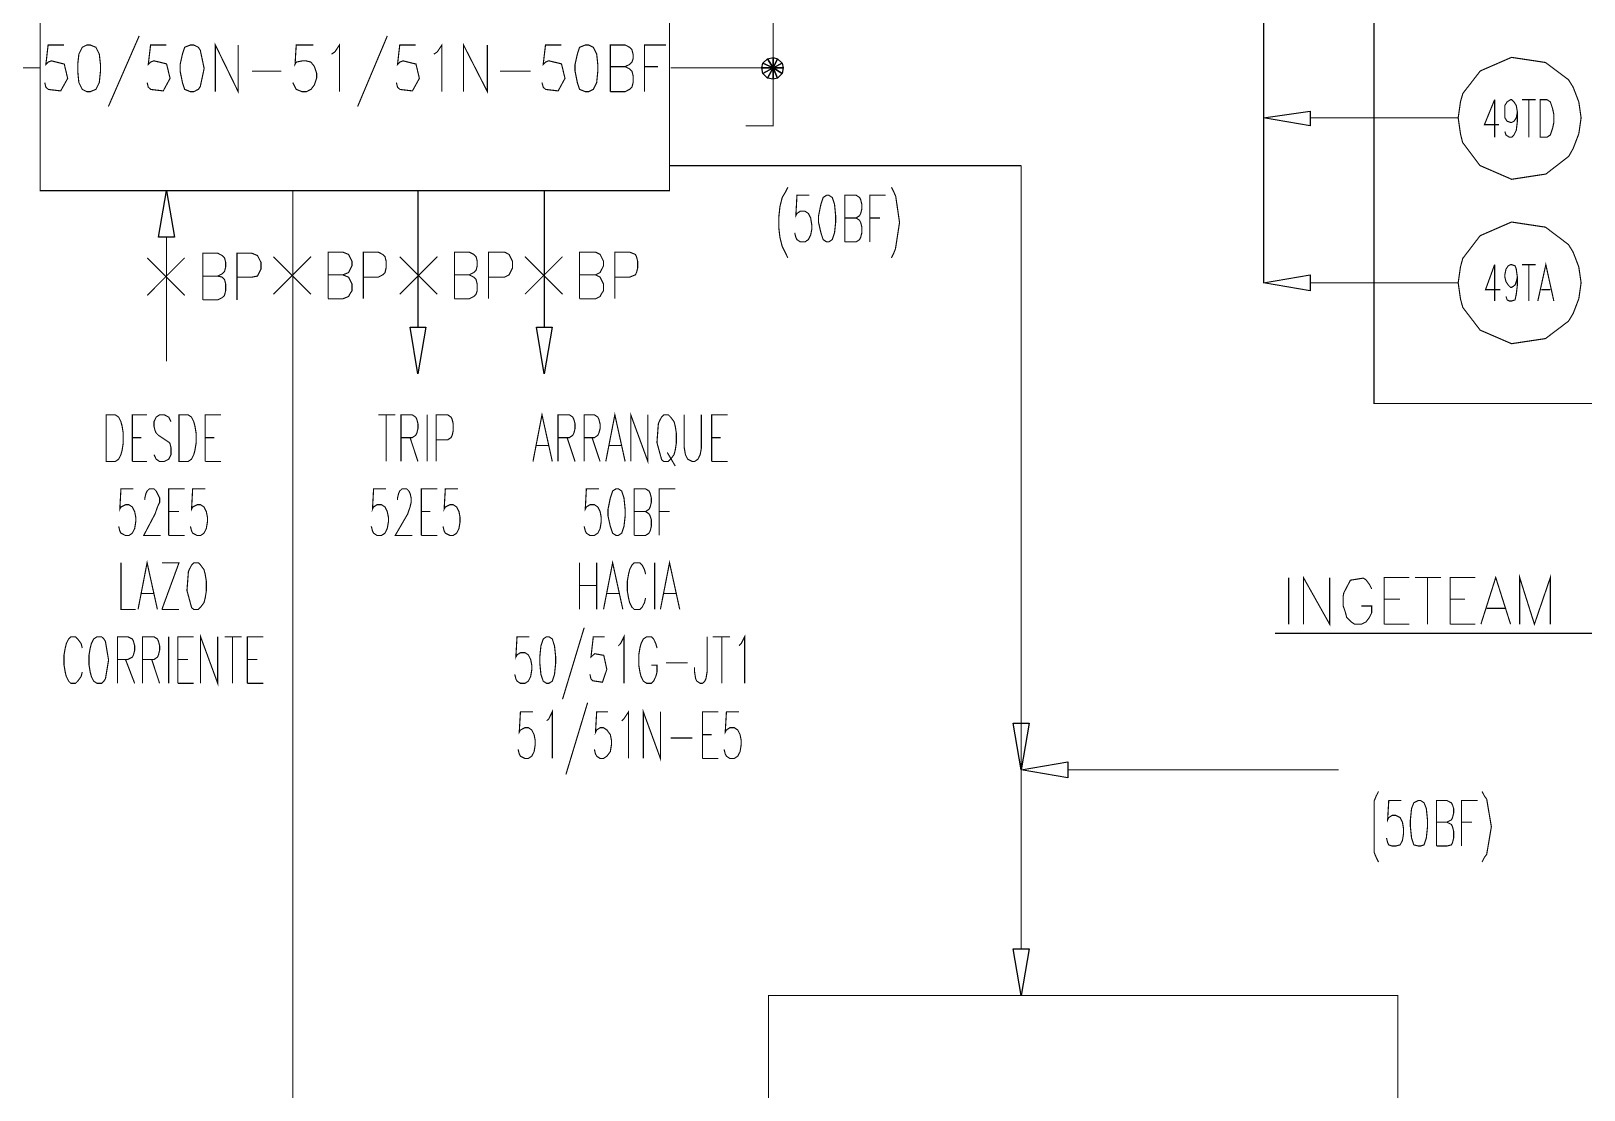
# Model space of a CAD drawing. Header units: millimetres. Extents: x -1355 to 3509, y -1443 to -567.
# Drawn here: x 3079.6 to 3141, y -926.7 to -884.8 of the extents above; entities that cross this region are included whole.
import ezdxf

# ---------------------------------------------------------------- set-up
doc = ezdxf.new("R2010")
doc.units = ezdxf.units.MM

msp = doc.modelspace()

# ---------------------------------------------------------------- linework, layer by layer
at = {"color": 0, "const_width": 0.045}
for points in [[(3132.708, -899.565), (3132.708, -856.59), (3144.192, -856.59), (3144.192, -899.565), (3132.708, -899.565)], [(3079.915, -891.142), (3079.915, -881.456), (3104.825, -881.456), (3104.825, -891.142), (3079.915, -891.142)], [(3081.76, -885.374), (3081.581, -885.464), (3081.446, -885.735), (3081.402, -886.142), (3081.402, -886.411), (3081.446, -886.861), (3081.581, -887.13), (3081.76, -887.221), (3081.897, -887.221), (3082.121, -887.13), (3082.255, -886.861), (3082.302, -886.411), (3082.302, -886.142), (3082.255, -885.735), (3082.121, -885.464), (3081.897, -885.374), (3081.76, -885.374)], [(3085.86, -885.374), (3085.634, -885.464), (3085.546, -885.735), (3085.455, -886.142), (3085.455, -886.411), (3085.546, -886.861), (3085.634, -887.13), (3085.86, -887.221), (3085.995, -887.221), (3086.176, -887.13), (3086.253, -887.016), (3086.405, -886.301), (3086.253, -885.582), (3086.176, -885.464), (3085.995, -885.374), (3085.86, -885.374)], [(3101.49, -885.374), (3101.265, -885.464), (3101.176, -885.735), (3101.086, -886.142), (3101.086, -886.411), (3101.176, -886.861), (3101.265, -887.13), (3101.49, -887.221), (3101.625, -887.221), (3101.807, -887.13), (3101.942, -886.861), (3101.986, -886.411), (3101.986, -886.142), (3101.942, -885.735), (3101.807, -885.464), (3101.625, -885.374), (3101.49, -885.374)], [(3140.905, -888.256), (3140.814, -887.625), (3140.59, -887.042), (3140.403, -886.745), (3139.492, -886.065), (3138.151, -885.863), (3136.916, -886.4), (3136.225, -887.291), (3136.13, -887.625), (3136.04, -888.256), (3136.13, -888.89), (3136.215, -889.23), (3136.901, -890.145), (3138.157, -890.69), (3139.512, -890.482), (3140.415, -889.781), (3140.59, -889.473), (3140.814, -888.89), (3140.905, -888.256)], [(3139.283, -889.025), (3139.283, -887.538), (3139.553, -887.538), (3139.688, -887.625), (3139.779, -887.899), (3139.826, -888.121), (3139.826, -888.438), (3139.779, -888.664), (3139.688, -888.934), (3139.553, -889.025), (3139.283, -889.025)], [(3111.042, -891.321), (3110.905, -891.411), (3110.816, -891.682), (3110.725, -892.13), (3110.725, -892.403), (3110.816, -892.808), (3110.905, -893.077), (3111.042, -893.168), (3111.13, -893.168), (3111.265, -893.077), (3111.356, -892.808), (3111.4, -892.403), (3111.4, -892.13), (3111.356, -891.682), (3111.265, -891.411), (3111.13, -891.321), (3111.042, -891.321)], [(3140.905, -894.79), (3140.814, -894.16), (3140.59, -893.573), (3140.406, -893.274), (3139.495, -892.585), (3138.151, -892.382), (3136.91, -892.922), (3136.221, -893.822), (3136.13, -894.16), (3136.04, -894.79), (3136.13, -895.421), (3136.221, -895.761), (3136.91, -896.661), (3138.151, -897.198), (3139.495, -896.996), (3140.406, -896.307), (3140.59, -896.004), (3140.814, -895.421), (3140.905, -894.79)], [(3082.528, -901.861), (3082.528, -900.013), (3082.886, -900.013), (3083.021, -900.104), (3083.112, -900.286), (3083.158, -900.465), (3083.202, -900.735), (3083.202, -901.139), (3083.158, -901.412), (3083.112, -901.591), (3083.021, -901.77), (3082.886, -901.861), (3082.528, -901.861)], [(3085.41, -901.861), (3085.41, -900.013), (3085.769, -900.013), (3085.904, -900.104), (3085.995, -900.286), (3086.041, -900.465), (3086.086, -900.735), (3086.086, -901.139), (3086.041, -901.412), (3085.995, -901.591), (3085.904, -901.77), (3085.769, -901.861), (3085.41, -901.861)], [(3104.599, -900.013), (3104.508, -900.104), (3104.417, -900.283), (3104.382, -900.374), (3104.327, -901.113), (3104.514, -901.796), (3104.599, -901.861), (3104.777, -901.861), (3104.868, -901.77), (3105.003, -901.591), (3105.051, -901.409), (3105.094, -901.139), (3105.094, -900.735), (3105.051, -900.465), (3105.003, -900.283), (3104.868, -900.104), (3104.777, -900.013), (3104.599, -900.013)], [(3102.708, -902.943), (3102.573, -903.031), (3102.482, -903.303), (3102.391, -903.752), (3102.391, -904.022), (3102.482, -904.43), (3102.573, -904.699), (3102.708, -904.788), (3102.799, -904.788), (3102.933, -904.699), (3103.022, -904.43), (3103.068, -904.022), (3103.068, -903.752), (3103.022, -903.303), (3102.933, -903.031), (3102.799, -902.943), (3102.708, -902.943)], [(3085.995, -905.87), (3085.907, -905.961), (3085.816, -906.139), (3085.781, -906.231), (3085.725, -906.969), (3085.91, -907.652), (3085.995, -907.717), (3086.176, -907.717), (3086.264, -907.627), (3086.399, -907.448), (3086.446, -907.265), (3086.49, -906.996), (3086.49, -906.591), (3086.446, -906.322), (3086.399, -906.139), (3086.264, -905.961), (3086.176, -905.87), (3085.995, -905.87)], [(3082.167, -908.799), (3082.032, -908.888), (3081.941, -909.069), (3081.895, -909.248), (3081.85, -909.517), (3081.85, -909.925), (3081.895, -910.195), (3081.941, -910.374), (3082.032, -910.556), (3082.167, -910.644), (3082.346, -910.644), (3082.437, -910.556), (3082.499, -910.459), (3082.622, -909.723), (3082.499, -908.987), (3082.437, -908.888), (3082.346, -908.799), (3082.167, -908.799)], [(3099.959, -908.799), (3099.825, -908.888), (3099.734, -909.16), (3099.69, -909.609), (3099.69, -909.834), (3099.734, -910.286), (3099.825, -910.556), (3099.959, -910.644), (3100.05, -910.644), (3100.185, -910.556), (3100.273, -910.286), (3100.32, -909.834), (3100.32, -909.609), (3100.273, -909.16), (3100.185, -908.888), (3100.05, -908.799), (3099.959, -908.799)], [(3134.465, -915.282), (3134.283, -915.373), (3134.195, -915.599), (3134.148, -916.051), (3134.148, -916.32), (3134.195, -916.769), (3134.283, -917.039), (3134.465, -917.085), (3134.553, -917.085), (3134.69, -917.039), (3134.779, -916.769), (3134.826, -916.32), (3134.826, -916.051), (3134.779, -915.599), (3134.69, -915.373), (3134.553, -915.282), (3134.465, -915.282)], [(3133.652, -932.689), (3133.652, -923.005), (3108.743, -923.005), (3108.743, -932.689), (3133.652, -932.689)]]:
    msp.add_lwpolyline(points, close=True, dxfattribs=at)
for points in [[(3128.339, -876.725), (3128.339, -894.79)], [(3107.842, -883.978), (3108.925, -883.978), (3108.925, -888.573), (3107.842, -888.573)], [(3083.833, -885.016), (3082.616, -887.807)], [(3093.655, -885.016), (3092.481, -887.807)], [(3080.86, -885.374), (3080.229, -885.374), (3080.141, -886.142), (3080.229, -886.051), (3080.361, -886.001), (3080.868, -886.127), (3081.003, -886.696), (3080.727, -887.191), (3080.238, -887.133), (3080.141, -887.042), (3080.094, -886.861)], [(3084.915, -885.374), (3084.285, -885.374), (3084.194, -886.142), (3084.285, -886.051), (3084.414, -885.998), (3084.918, -886.121), (3085.056, -886.693), (3084.786, -887.191), (3084.29, -887.133), (3084.194, -887.042), (3084.15, -886.861)], [(3086.85, -887.221), (3086.85, -885.374), (3087.752, -887.221), (3087.752, -885.374)], [(3090.725, -885.374), (3090.05, -885.374), (3090.003, -886.142), (3090.05, -886.051), (3090.276, -886.004), (3090.455, -886.004), (3090.634, -886.051), (3090.769, -886.23), (3090.86, -886.5), (3090.86, -886.681), (3090.769, -886.951), (3090.634, -887.13), (3090.455, -887.221), (3090.276, -887.221), (3090.05, -887.13), (3089.915, -886.861)], [(3091.447, -885.735), (3091.581, -885.647), (3091.76, -885.374), (3091.76, -887.221)], [(3094.781, -885.374), (3094.147, -885.374), (3094.059, -886.142), (3094.147, -886.051), (3094.279, -886.001), (3094.789, -886.127), (3094.924, -886.696), (3094.648, -887.191), (3094.156, -887.133), (3094.059, -887.042), (3094.013, -886.861)], [(3095.499, -885.735), (3095.634, -885.647), (3095.816, -885.374), (3095.816, -887.221)], [(3096.672, -887.221), (3096.672, -885.374), (3097.616, -887.221), (3097.616, -885.374)], [(3100.547, -885.374), (3099.916, -885.374), (3099.825, -886.142), (3099.916, -886.051), (3100.045, -885.998), (3100.549, -886.121), (3100.687, -886.693), (3100.417, -887.191), (3099.922, -887.133), (3099.825, -887.042), (3099.777, -886.861)], [(3102.482, -887.221), (3102.482, -885.374), (3103.068, -885.374), (3103.247, -885.464), (3103.337, -885.555), (3103.382, -885.735), (3103.382, -885.916), (3103.337, -886.051), (3103.247, -886.142), (3103.068, -886.23), (3102.482, -886.23)], [(3103.834, -887.221), (3103.834, -885.374), (3104.69, -885.374)], [(3020.542, -908.348), (3053.607, -908.348), (3053.607, -886.276), (3079.915, -886.276)], [(3103.068, -886.23), (3103.247, -886.321), (3103.337, -886.411), (3103.382, -886.59), (3103.382, -886.861), (3103.337, -887.042), (3103.247, -887.13), (3103.068, -887.221), (3102.482, -887.221)], [(3103.834, -886.23), (3104.373, -886.23)], [(3104.868, -886.276), (3108.925, -886.276)], [(3088.293, -886.411), (3089.464, -886.411)], [(3098.112, -886.411), (3099.329, -886.411)], [(3137.482, -887.538), (3137.078, -888.529), (3137.661, -888.529)], [(3137.482, -887.538), (3137.482, -889.025)], [(3138.383, -888.033), (3138.339, -888.256), (3138.248, -888.394), (3138.157, -888.438), (3138.113, -888.438), (3137.978, -888.394), (3137.887, -888.256), (3137.887, -887.764), (3137.978, -887.625), (3138.113, -887.538), (3138.157, -887.538), (3138.248, -887.625), (3138.339, -887.764), (3138.383, -888.033), (3138.383, -888.394), (3138.339, -888.752), (3138.248, -888.934), (3138.157, -889.025), (3138.066, -889.025), (3137.932, -888.934), (3137.887, -888.799)], [(3138.561, -887.538), (3139.104, -887.538)], [(3138.835, -887.538), (3138.835, -889.025)], [(3130.183, -888.256), (3136.04, -888.256)], [(3104.825, -890.151), (3118.743, -890.151)], [(3118.743, -912.222), (3118.743, -890.151)], [(3089.915, -891.142), (3089.915, -959.077)], [(3094.868, -896.547), (3094.868, -891.142)], [(3099.868, -896.547), (3099.868, -891.142)], [(3109.508, -891.004), (3109.42, -891.185), (3109.285, -891.411), (3109.194, -891.772), (3109.148, -892.221), (3109.148, -892.582), (3109.194, -892.987), (3109.285, -893.347), (3109.508, -893.799)], [(3113.608, -891.004), (3113.699, -891.185), (3113.779, -891.365), (3113.928, -892.401), (3113.769, -893.438), (3113.699, -893.617), (3113.608, -893.799)], [(3110.365, -891.321), (3109.869, -891.321), (3109.825, -892.13), (3109.869, -892.042), (3110.003, -891.951), (3110.185, -891.951), (3110.32, -892.042), (3110.411, -892.221), (3110.455, -892.491), (3110.455, -892.673), (3110.411, -892.899), (3110.32, -893.077), (3110.185, -893.168), (3110.003, -893.168), (3109.869, -893.077), (3109.825, -892.987), (3109.779, -892.808)], [(3111.76, -893.168), (3111.76, -891.321), (3112.212, -891.321), (3112.347, -891.411), (3112.391, -891.5), (3112.437, -891.682), (3112.437, -891.861), (3112.391, -892.042), (3112.347, -892.13), (3112.212, -892.221), (3111.76, -892.221)], [(3112.752, -893.168), (3112.752, -891.321), (3113.382, -891.321)], [(3112.212, -892.221), (3112.347, -892.312), (3112.391, -892.403), (3112.437, -892.582), (3112.437, -892.808), (3112.391, -892.987), (3112.347, -893.077), (3112.212, -893.168), (3111.76, -893.168)], [(3112.752, -892.221), (3113.157, -892.221)], [(3084.915, -892.987), (3084.915, -897.899)], [(3086.355, -895.465), (3086.355, -893.617), (3086.942, -893.617), (3087.121, -893.708), (3087.212, -893.799), (3087.256, -893.978), (3087.256, -894.16), (3087.212, -894.339), (3087.121, -894.43), (3086.942, -894.521), (3086.355, -894.521)], [(3087.707, -895.465), (3087.707, -893.617), (3088.293, -893.617), (3088.516, -893.708), (3088.654, -893.978), (3088.654, -894.248), (3088.516, -894.521), (3088.293, -894.564), (3087.707, -894.564)], [(3091.312, -895.421), (3091.312, -893.573), (3091.895, -893.573), (3092.121, -893.664), (3092.256, -893.934), (3092.256, -894.113), (3092.121, -894.382), (3091.895, -894.473), (3091.312, -894.473)], [(3092.707, -895.421), (3092.707, -893.573), (3093.293, -893.573), (3093.473, -893.664), (3093.563, -893.752), (3093.607, -893.934), (3093.607, -894.204), (3093.563, -894.382), (3093.473, -894.473), (3093.293, -894.564), (3092.707, -894.564)], [(3096.312, -895.421), (3096.312, -893.573), (3096.895, -893.573), (3097.077, -893.664), (3097.168, -893.752), (3097.212, -893.934), (3097.212, -894.113), (3097.168, -894.295), (3097.077, -894.382), (3096.895, -894.473), (3096.312, -894.473)], [(3097.663, -895.421), (3097.663, -893.573), (3098.294, -893.573), (3098.473, -893.664), (3098.608, -893.934), (3098.608, -894.204), (3098.473, -894.473), (3098.294, -894.564), (3097.663, -894.564)], [(3101.265, -895.421), (3101.265, -893.573), (3101.895, -893.573), (3102.077, -893.664), (3102.212, -893.934), (3102.212, -894.113), (3102.077, -894.382), (3101.895, -894.473), (3101.265, -894.473)], [(3102.661, -895.421), (3102.661, -893.573), (3103.247, -893.573), (3103.473, -893.664), (3103.517, -893.752), (3103.563, -893.934), (3103.563, -894.204), (3103.517, -894.382), (3103.473, -894.473), (3103.247, -894.564), (3102.661, -894.564)], [(3084.15, -895.285), (3085.634, -893.799)], [(3085.634, -895.285), (3084.15, -893.799)], [(3089.147, -895.239), (3090.634, -893.752)], [(3090.634, -895.239), (3089.147, -893.752)], [(3094.147, -895.239), (3095.634, -893.752)], [(3095.634, -895.239), (3094.147, -893.752)], [(3099.103, -895.239), (3100.59, -893.752)], [(3100.59, -895.239), (3099.103, -893.752)], [(3137.482, -894.069), (3137.121, -895.06), (3137.709, -895.06)], [(3137.482, -894.069), (3137.482, -895.509)], [(3138.383, -894.564), (3138.339, -894.743), (3138.292, -894.878), (3138.157, -894.969), (3138.113, -894.969), (3138.022, -894.878), (3137.932, -894.743), (3137.887, -894.564), (3137.887, -894.473), (3137.932, -894.248), (3138.022, -894.113), (3138.113, -894.069), (3138.157, -894.069), (3138.292, -894.113), (3138.339, -894.248), (3138.383, -894.564), (3138.383, -894.878), (3138.339, -895.239), (3138.292, -895.465), (3138.157, -895.509), (3138.066, -895.509), (3137.978, -895.465), (3137.932, -895.33)], [(3138.561, -894.069), (3139.104, -894.069)], [(3138.835, -894.069), (3138.835, -895.509)], [(3139.192, -895.509), (3139.509, -894.069), (3139.826, -895.509)], [(3086.942, -894.521), (3087.121, -894.564), (3087.212, -894.656), (3087.256, -894.834), (3087.256, -895.104), (3087.212, -895.285), (3087.121, -895.374), (3086.942, -895.465), (3086.355, -895.465)], [(3091.895, -894.473), (3092.121, -894.564), (3092.256, -894.834), (3092.256, -895.104), (3092.167, -895.239), (3092.121, -895.33), (3091.895, -895.421), (3091.312, -895.421)], [(3096.895, -894.473), (3097.077, -894.564), (3097.168, -894.656), (3097.212, -894.834), (3097.212, -895.104), (3097.168, -895.239), (3097.077, -895.33), (3096.895, -895.421), (3096.312, -895.421)], [(3101.895, -894.473), (3102.077, -894.564), (3102.212, -894.834), (3102.212, -895.104), (3102.121, -895.239), (3102.077, -895.33), (3101.895, -895.421), (3101.265, -895.421)], [(3130.183, -894.79), (3136.04, -894.79)], [(3139.33, -895.06), (3139.688, -895.06)], [(3083.563, -901.861), (3083.563, -900.013), (3084.147, -900.013)], [(3085.094, -900.286), (3085.003, -900.104), (3084.824, -900.013), (3084.642, -900.013), (3084.507, -900.104), (3084.42, -900.286), (3084.42, -900.465), (3084.464, -900.644), (3084.507, -900.735), (3084.598, -900.825), (3085.003, -901.096), (3085.05, -901.139), (3085.094, -901.321), (3085.094, -901.591), (3085.003, -901.77), (3084.824, -901.861), (3084.642, -901.861), (3084.507, -901.77), (3084.42, -901.591)], [(3086.446, -901.861), (3086.446, -900.013), (3087.076, -900.013)], [(3093.293, -900.013), (3093.968, -900.013)], [(3093.607, -900.013), (3093.607, -901.861)], [(3094.194, -901.861), (3094.194, -900.013), (3094.642, -900.013), (3094.777, -900.104), (3094.825, -900.195), (3094.868, -900.374), (3094.868, -900.556), (3094.825, -900.735), (3094.777, -900.825), (3094.642, -900.916), (3094.194, -900.916)], [(3095.229, -900.013), (3095.229, -901.861)], [(3095.59, -901.861), (3095.59, -900.013), (3096.042, -900.013), (3096.176, -900.104), (3096.221, -900.195), (3096.265, -900.374), (3096.265, -900.644), (3096.221, -900.825), (3096.176, -900.916), (3096.042, -901.005), (3095.59, -901.005)], [(3099.42, -901.861), (3099.777, -900.013), (3100.185, -901.861)], [(3100.408, -901.861), (3100.408, -900.013), (3100.86, -900.013), (3100.995, -900.104), (3101.039, -900.195), (3101.086, -900.374), (3101.086, -900.556), (3101.039, -900.735), (3100.995, -900.825), (3100.86, -900.916), (3100.408, -900.916)], [(3101.447, -901.861), (3101.447, -900.013), (3101.851, -900.013), (3101.986, -900.104), (3102.03, -900.195), (3102.077, -900.374), (3102.077, -900.556), (3102.03, -900.735), (3101.986, -900.825), (3101.851, -900.916), (3101.447, -900.916)], [(3102.302, -901.861), (3102.661, -900.013), (3103.068, -901.861)], [(3103.291, -901.861), (3103.291, -900.013), (3103.968, -901.861), (3103.968, -900.013)], [(3105.408, -900.013), (3105.408, -901.321), (3105.455, -901.591), (3105.543, -901.77), (3105.725, -901.861), (3105.816, -901.861), (3105.951, -901.77), (3106.039, -901.591), (3106.086, -901.321), (3106.086, -900.013)], [(3106.491, -901.861), (3106.491, -900.013), (3107.121, -900.013)], [(3083.563, -900.916), (3083.924, -900.916)], [(3086.446, -900.916), (3086.807, -900.916)], [(3094.555, -900.916), (3094.868, -901.861)], [(3100.769, -900.916), (3101.086, -901.861)], [(3101.76, -900.916), (3102.077, -901.861)], [(3106.491, -900.916), (3106.851, -900.916)], [(3099.555, -901.23), (3100.05, -901.23)], [(3102.437, -901.23), (3102.933, -901.23)], [(3104.734, -901.5), (3105.051, -902.042)], [(3083.563, -901.861), (3084.147, -901.861)], [(3086.446, -901.861), (3087.076, -901.861)], [(3106.491, -901.861), (3107.121, -901.861)], [(3083.607, -902.943), (3083.112, -902.943), (3083.067, -903.752), (3083.112, -903.664), (3083.293, -903.573), (3083.428, -903.573), (3083.563, -903.664), (3083.655, -903.843), (3083.698, -904.069), (3083.698, -904.248), (3083.655, -904.517), (3083.563, -904.699), (3083.428, -904.791), (3083.293, -904.791), (3083.112, -904.699), (3083.067, -904.608), (3083.021, -904.43)], [(3084.059, -903.391), (3084.059, -903.303), (3084.103, -903.122), (3084.147, -903.031), (3084.238, -902.943), (3084.42, -902.943), (3084.507, -903.031), (3084.642, -903.303), (3084.642, -903.482), (3084.555, -903.664), (3084.464, -903.934), (3084.012, -904.791), (3084.69, -904.791)], [(3085.003, -904.791), (3085.003, -902.943), (3085.634, -902.943)], [(3086.446, -902.943), (3085.95, -902.943), (3085.907, -903.752), (3085.95, -903.664), (3086.13, -903.573), (3086.264, -903.573), (3086.399, -903.664), (3086.49, -903.843), (3086.536, -904.069), (3086.536, -904.248), (3086.49, -904.517), (3086.399, -904.699), (3086.264, -904.791), (3086.13, -904.791), (3085.95, -904.699), (3085.907, -904.608), (3085.86, -904.43)], [(3093.607, -902.943), (3093.112, -902.943), (3093.068, -903.752), (3093.112, -903.662), (3093.247, -903.573), (3093.428, -903.573), (3093.563, -903.662), (3093.652, -903.843), (3093.699, -904.069), (3093.699, -904.248), (3093.652, -904.517), (3093.563, -904.699), (3093.428, -904.788), (3093.247, -904.788), (3093.112, -904.699), (3093.068, -904.608), (3093.021, -904.43)], [(3094.059, -903.391), (3094.059, -903.303), (3094.103, -903.122), (3094.147, -903.031), (3094.238, -902.943), (3094.42, -902.943), (3094.508, -903.031), (3094.555, -903.122), (3094.599, -903.303), (3094.599, -903.482), (3094.555, -903.662), (3094.464, -903.934), (3093.968, -904.788), (3094.642, -904.788)], [(3095.003, -904.788), (3095.003, -902.943), (3095.634, -902.943)], [(3096.447, -902.943), (3095.951, -902.943), (3095.904, -903.752), (3095.951, -903.662), (3096.13, -903.573), (3096.265, -903.573), (3096.399, -903.662), (3096.49, -903.843), (3096.534, -904.069), (3096.534, -904.248), (3096.49, -904.517), (3096.399, -904.699), (3096.265, -904.788), (3096.13, -904.788), (3095.951, -904.699), (3095.904, -904.608), (3095.86, -904.43)], [(3102.03, -902.943), (3101.534, -902.943), (3101.49, -903.752), (3101.534, -903.662), (3101.673, -903.573), (3101.851, -903.573), (3101.986, -903.662), (3102.077, -903.843), (3102.121, -904.069), (3102.121, -904.248), (3102.077, -904.517), (3101.986, -904.699), (3101.851, -904.788), (3101.673, -904.788), (3101.534, -904.699), (3101.49, -904.608), (3101.447, -904.43)], [(3103.428, -904.788), (3103.428, -902.943), (3103.877, -902.943), (3104.013, -903.031), (3104.059, -903.122), (3104.103, -903.303), (3104.103, -903.482), (3104.059, -903.662), (3104.013, -903.752), (3103.877, -903.843), (3103.428, -903.843)], [(3104.417, -904.788), (3104.417, -902.943), (3105.051, -902.943)], [(3085.003, -903.843), (3085.41, -903.843)], [(3095.003, -903.843), (3095.364, -903.843)], [(3103.877, -903.843), (3104.013, -903.934), (3104.059, -904.022), (3104.103, -904.157), (3104.103, -904.43), (3104.059, -904.608), (3104.013, -904.699), (3103.877, -904.788), (3103.428, -904.788)], [(3104.417, -903.843), (3104.825, -903.843)], [(3085.003, -904.791), (3085.634, -904.791)], [(3095.003, -904.788), (3095.634, -904.788)], [(3083.112, -905.87), (3083.112, -907.717), (3083.698, -907.717)], [(3083.789, -907.717), (3084.147, -905.87), (3084.555, -907.717)], [(3084.733, -907.717), (3085.41, -905.87), (3084.733, -905.87)], [(3101.265, -905.87), (3101.265, -907.717)], [(3101.942, -905.87), (3101.942, -907.717)], [(3102.212, -907.717), (3102.573, -905.87), (3102.977, -907.717)], [(3103.877, -906.322), (3103.834, -906.139), (3103.742, -905.961), (3103.652, -905.87), (3103.428, -905.87), (3103.337, -905.961), (3103.247, -906.139), (3103.203, -906.322), (3103.156, -906.591), (3103.156, -906.996), (3103.203, -907.265), (3103.247, -907.448), (3103.337, -907.627), (3103.428, -907.717), (3103.652, -907.717), (3103.742, -907.627), (3103.834, -907.448), (3103.877, -907.265)], [(3104.239, -905.87), (3104.239, -907.717)], [(3104.464, -907.717), (3104.825, -905.87), (3105.229, -907.717)], [(3129.329, -906.454), (3129.329, -908.302)], [(3129.914, -908.302), (3129.914, -906.454), (3130.952, -908.302), (3130.952, -906.454)], [(3132.617, -906.906), (3132.526, -906.725), (3132.392, -906.545), (3132.283, -906.479), (3131.775, -906.56), (3131.512, -907.062), (3131.491, -907.176), (3131.491, -907.581), (3131.582, -907.851), (3131.626, -908.033), (3131.805, -908.211), (3131.943, -908.302), (3132.212, -908.302), (3132.392, -908.211), (3132.526, -908.033), (3132.617, -907.851), (3132.617, -907.581), (3132.212, -907.581)], [(3133.113, -908.302), (3133.113, -906.454), (3134.104, -906.454)], [(3134.33, -906.454), (3135.366, -906.454)], [(3134.826, -906.454), (3134.826, -908.302)], [(3135.726, -908.302), (3135.726, -906.454), (3136.717, -906.454)], [(3136.94, -908.302), (3137.526, -906.454), (3138.113, -908.302)], [(3138.474, -908.302), (3138.474, -906.454), (3139.057, -908.302), (3139.688, -906.454), (3139.688, -908.302)], [(3083.924, -907.087), (3084.42, -907.087)], [(3101.265, -906.77), (3101.942, -906.77)], [(3102.347, -907.087), (3102.842, -907.087)], [(3104.599, -907.087), (3105.094, -907.087)], [(3084.733, -907.717), (3085.41, -907.717)], [(3133.113, -907.311), (3133.743, -907.311)], [(3135.726, -907.311), (3136.309, -907.311)], [(3137.166, -907.672), (3137.887, -907.672)], [(3101.447, -908.438), (3100.59, -911.274)], [(3133.113, -908.302), (3134.104, -908.302)], [(3135.726, -908.302), (3136.717, -908.302)], [(3081.581, -909.248), (3081.536, -909.069), (3081.402, -908.888), (3081.312, -908.799), (3081.129, -908.799), (3081.041, -908.888), (3080.95, -909.069), (3080.906, -909.248), (3080.86, -909.517), (3080.86, -909.925), (3080.906, -910.195), (3080.95, -910.374), (3081.041, -910.556), (3081.129, -910.644), (3081.312, -910.644), (3081.402, -910.556), (3081.536, -910.374), (3081.581, -910.195)], [(3082.976, -910.644), (3082.976, -908.799), (3083.381, -908.799), (3083.563, -908.888), (3083.607, -908.978), (3083.655, -909.157), (3083.655, -909.339), (3083.607, -909.517), (3083.563, -909.609), (3083.381, -909.7), (3082.976, -909.7)], [(3083.968, -910.644), (3083.968, -908.799), (3084.42, -908.799), (3084.555, -908.888), (3084.598, -908.978), (3084.642, -909.157), (3084.642, -909.339), (3084.598, -909.517), (3084.555, -909.609), (3084.42, -909.7), (3083.968, -909.7)], [(3085.003, -908.799), (3085.003, -910.644)], [(3085.364, -910.644), (3085.364, -908.799), (3085.995, -908.799)], [(3086.264, -910.644), (3086.264, -908.799), (3086.942, -910.644), (3086.942, -908.799)], [(3087.212, -908.799), (3087.886, -908.799)], [(3087.526, -908.799), (3087.526, -910.644)], [(3088.112, -910.644), (3088.112, -908.799), (3088.742, -908.799)], [(3099.282, -908.799), (3098.789, -908.799), (3098.742, -909.609), (3098.789, -909.517), (3098.924, -909.43), (3099.103, -909.43), (3099.238, -909.517), (3099.329, -909.7), (3099.373, -909.925), (3099.373, -910.104), (3099.329, -910.374), (3099.238, -910.556), (3099.103, -910.644), (3098.924, -910.644), (3098.789, -910.556), (3098.742, -910.465), (3098.699, -910.286)], [(3102.256, -908.799), (3101.807, -908.799), (3101.716, -909.609), (3101.807, -909.517), (3101.868, -909.471), (3102.223, -909.536), (3102.343, -910.092), (3102.171, -910.6), (3101.783, -910.542), (3101.716, -910.465), (3101.673, -910.286)], [(3102.799, -909.16), (3102.887, -909.069), (3103.022, -908.799), (3103.022, -910.644)], [(3104.329, -909.248), (3104.282, -909.069), (3104.194, -908.888), (3104.103, -908.799), (3103.925, -908.799), (3103.787, -908.888), (3103.699, -909.069), (3103.652, -909.248), (3103.608, -909.517), (3103.608, -909.925), (3103.652, -910.195), (3103.699, -910.374), (3103.787, -910.556), (3103.925, -910.644), (3104.103, -910.644), (3104.194, -910.556), (3104.282, -910.374), (3104.329, -910.195), (3104.329, -909.925), (3104.103, -909.925)], [(3106.312, -908.799), (3106.312, -910.195), (3106.265, -910.465), (3106.221, -910.556), (3106.13, -910.644), (3106.039, -910.644), (3105.904, -910.556), (3105.86, -910.465), (3105.816, -910.195), (3105.816, -910.014)], [(3106.534, -908.799), (3107.212, -908.799)], [(3106.895, -908.799), (3106.895, -910.644)], [(3107.573, -909.16), (3107.661, -909.069), (3107.799, -908.799), (3107.799, -910.644)], [(3128.787, -908.663), (3150.814, -908.663)], [(3118.743, -909.465), (3118.743, -914.069)], [(3083.293, -909.7), (3083.655, -910.644)], [(3084.329, -909.7), (3084.642, -910.644)], [(3085.364, -909.7), (3085.769, -909.7)], [(3088.112, -909.7), (3088.516, -909.7)], [(3104.69, -909.834), (3105.546, -909.834)], [(3085.364, -910.644), (3085.995, -910.644)], [(3088.112, -910.644), (3088.742, -910.644)], [(3101.582, -911.412), (3100.725, -914.248)], [(3099.42, -911.77), (3098.924, -911.77), (3098.877, -912.582), (3098.924, -912.491), (3099.103, -912.401), (3099.238, -912.401), (3099.373, -912.491), (3099.464, -912.674), (3099.508, -912.896), (3099.508, -913.078), (3099.464, -913.348), (3099.373, -913.527), (3099.238, -913.617), (3099.103, -913.617), (3098.924, -913.527), (3098.877, -913.438), (3098.833, -913.257)], [(3099.959, -912.131), (3100.05, -912.043), (3100.185, -911.77), (3100.185, -913.617)], [(3102.391, -911.77), (3101.942, -911.77), (3101.895, -912.582), (3101.942, -912.491), (3102.077, -912.401), (3102.212, -912.401), (3102.347, -912.491), (3102.482, -912.674), (3102.526, -912.896), (3102.526, -913.078), (3102.482, -913.348), (3102.347, -913.527), (3102.212, -913.617), (3102.077, -913.617), (3101.942, -913.527), (3101.895, -913.438), (3101.851, -913.257)], [(3102.933, -912.131), (3103.022, -912.043), (3103.203, -911.77), (3103.203, -913.617)], [(3103.787, -913.617), (3103.787, -911.77), (3104.464, -913.617), (3104.464, -911.77)], [(3106.13, -913.617), (3106.13, -911.77), (3106.76, -911.77)], [(3107.573, -911.77), (3107.077, -911.77), (3107.03, -912.582), (3107.077, -912.491), (3107.212, -912.401), (3107.391, -912.401), (3107.526, -912.491), (3107.617, -912.674), (3107.661, -912.896), (3107.661, -913.078), (3107.617, -913.348), (3107.526, -913.527), (3107.391, -913.617), (3107.212, -913.617), (3107.077, -913.527), (3107.03, -913.438), (3106.986, -913.257)], [(3106.13, -912.674), (3106.491, -912.674)], [(3104.868, -912.808), (3105.725, -912.808)], [(3118.743, -921.158), (3118.743, -912.972)], [(3106.13, -913.617), (3106.76, -913.617)], [(3131.309, -914.068), (3120.59, -914.068)], [(3132.887, -914.925), (3132.796, -915.103), (3132.717, -915.294), (3132.717, -917.344), (3132.796, -917.534), (3132.887, -917.716)], [(3136.987, -914.925), (3137.078, -915.103), (3137.169, -915.23), (3137.354, -916.32), (3137.169, -917.411), (3137.078, -917.534), (3136.987, -917.716)], [(3133.787, -915.282), (3133.292, -915.282), (3133.248, -916.051), (3133.292, -915.959), (3133.427, -915.868), (3133.565, -915.868), (3133.743, -915.959), (3133.834, -916.139), (3133.878, -916.408), (3133.878, -916.59), (3133.834, -916.86), (3133.743, -917.039), (3133.565, -917.085), (3133.427, -917.085), (3133.292, -917.039), (3133.248, -916.951), (3133.204, -916.769)], [(3135.183, -917.085), (3135.183, -915.282), (3135.59, -915.282), (3135.77, -915.373), (3135.816, -915.464), (3135.861, -915.599), (3135.861, -915.778), (3135.816, -915.959), (3135.77, -916.051), (3135.59, -916.139), (3135.183, -916.139)], [(3136.175, -917.085), (3136.175, -915.282), (3136.806, -915.282)], [(3135.59, -916.139), (3135.77, -916.23), (3135.816, -916.32), (3135.861, -916.499), (3135.861, -916.769), (3135.816, -916.951), (3135.77, -917.039), (3135.59, -917.085), (3135.183, -917.085)], [(3136.175, -916.139), (3136.582, -916.139)]]:
    msp.add_lwpolyline(points, dxfattribs=at)
at = {"color": 0}
for points in [[(3108.473, -886.276), (3108.517, -886.095), (3108.925, -886.276)], [(3108.517, -886.5), (3108.473, -886.276), (3108.925, -886.276)], [(3108.517, -886.095), (3108.699, -885.916), (3108.925, -886.276)], [(3108.699, -886.681), (3108.517, -886.5), (3108.925, -886.276)], [(3108.699, -885.916), (3108.925, -885.869), (3108.925, -886.276)], [(3108.925, -886.725), (3108.699, -886.681), (3108.925, -886.276)], [(3108.925, -885.869), (3109.103, -885.916), (3108.925, -886.276)], [(3109.103, -885.916), (3109.282, -886.095), (3108.925, -886.276)], [(3109.282, -886.095), (3109.329, -886.276), (3108.925, -886.276)], [(3109.329, -886.276), (3109.282, -886.5), (3108.925, -886.276)], [(3109.282, -886.5), (3109.103, -886.681), (3108.925, -886.276)], [(3109.103, -886.681), (3108.925, -886.725), (3108.925, -886.276)], [(3130.183, -888.573), (3128.339, -888.256), (3130.183, -887.987)], [(3084.598, -892.987), (3084.915, -891.142), (3085.229, -892.987)], [(3130.183, -895.104), (3128.339, -894.79), (3130.183, -894.473)], [(3095.185, -896.547), (3094.868, -898.391), (3094.555, -896.547)], [(3100.185, -896.547), (3099.868, -898.391), (3099.555, -896.547)], [(3119.06, -912.222), (3118.743, -914.069), (3118.426, -912.222)], [(3120.59, -914.383), (3118.743, -914.069), (3120.59, -913.752)], [(3119.06, -921.158), (3118.743, -923.005), (3118.426, -921.158)]]:
    msp.add_lwpolyline(points, close=True, dxfattribs=at)

doc.saveas('drawing.dxf')
